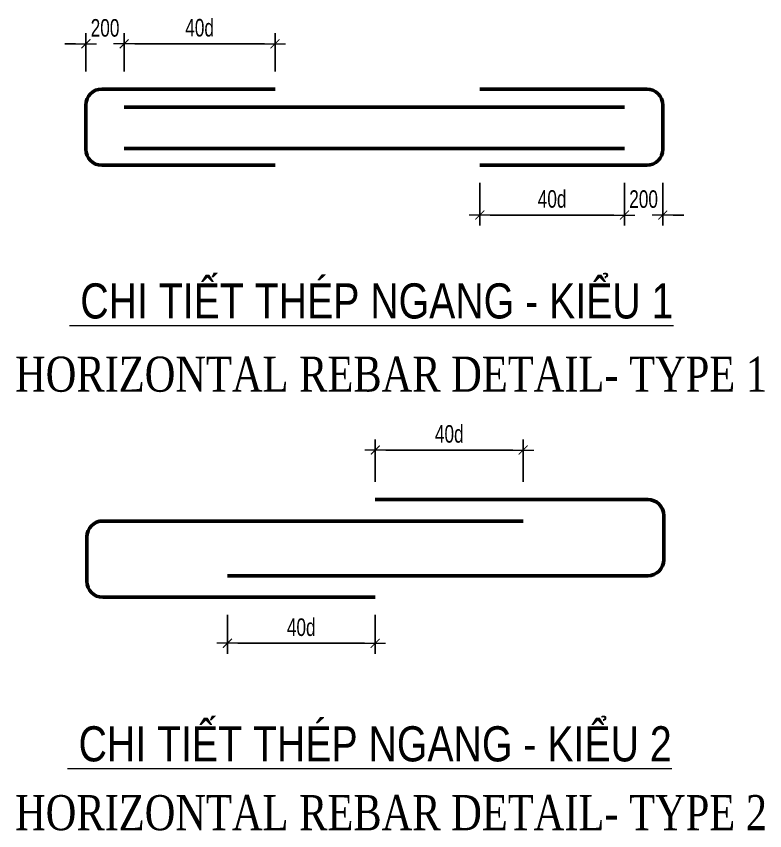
# Model space of a CAD drawing. Header units: millimetres. Extents: x 738475 to 1279438, y -34239 to 156422.
# Drawn here: x 1134321 to 1139648, y 126160 to 131955 of the extents above; entities that cross this region are included whole.
import ezdxf

# ---------------------------------------------------------------- set-up
doc = ezdxf.new("R2010")
doc.units = ezdxf.units.MM
doc.header["$MEASUREMENT"] = 0
doc.layers.get('Defpoints').update_dxf_attribs({"color": 151, "lineweight": 9})
for name, color, linetype, lineweight in [('NDC_S_DIM', 1, 'Continuous', 15), ('NDC_S_ENG TITLE', 3, 'Continuous', 20), ('NDC_S_VN TEXT', 7, 'Continuous', 20)]:
    doc.layers.add(name, color=color, linetype=linetype, lineweight=lineweight)
doc.layers.add('Reinforcement', color=4, linetype='Continuous')
doc.styles.add('ARIAL', font='arial.ttf', dxfattribs={"width": 0.8})
doc.styles.add('NDC_DIM', font='', dxfattribs={"width": 0.75})
doc.styles.add('VNTIMEH', font='vntimeh.shx', dxfattribs={"width": 0.8, "bigfont": 'vns.shx'})
doc.styles.get('NDC_DIM').set_extended_font_data('Dotum')
doc.dimstyles.new('NDC_dim_50', dxfattribs={"dimscale": 50, "dimtxt": 2.5, "dimasz": 1.5, "dimexe": 1.5, "dimexo": 2.5, "dimgap": 1, "dimtad": 1, "dimdec": 0, "dimzin": 0, "dimdsep": 46, "dimtxsty": 'NDC_DIM', "dimblk": 'DIMMARK', "dimcen": 0.09, "dimdle": 1.2, "dimclrd": 1, "dimclre": 1, "dimclrt": 3, "dimadec": 0, "dimazin": 0, "dimtfac": 1, "dimtdec": 0, "dimtix": 1, "dimtofl": 0, "dimtmove": 0, "dimatfit": 3, "dimfxl": 6, "dimfxlon": 1, "dimtolj": 1, "dimtzin": 0, "dimarcsym": 0})

# ---------------------------------------------------------------- blocks, each defined once
blk = doc.blocks.new('DIMMARK')
at = {"layer": 'NDC_S_DIM', "color": 1}
blk.add_line((-1.5, 0), (1, 0), dxfattribs=at)
at = {"layer": 'NDC_S_DIM', "color": 2, "const_width": 0.1}
blk.add_lwpolyline([(-0.424, -0.424), (0.424, 0.424)], dxfattribs=at)
blk = doc.blocks.new('*D1471')
at = {"layer": 'Defpoints', "color": 0, "transparency": 16777216}
for p in [(1136162.4, 131759.4), (1135088.8, 131437.7), (1136162.4, 131437.7)]:
    blk.add_point(p, dxfattribs=at)
at = {"layer": 'NDC_S_DIM', "color": 1, "lineweight": -2, "transparency": 16777216}
for p, q in [((1135088.8, 131562.7), (1135088.8, 131834.4)), ((1136162.4, 131562.7), (1136162.4, 131834.4)), ((1135163.8, 131759.4), (1136087.4, 131759.4))]:
    blk.add_line(p, q, dxfattribs=at)
at = {"layer": 'NDC_S_DIM', "color": 1, "lineweight": -2, "transparency": 16777216, "xscale": 75, "yscale": 75, "zscale": 75, "rotation": 180}
blk.add_blockref('DIMMARK', (1135088.8, 131759.4), dxfattribs=at)
at = {"layer": 'NDC_S_DIM', "color": 1, "lineweight": -2, "transparency": 16777216, "xscale": 75, "yscale": 75, "zscale": 75}
blk.add_blockref('DIMMARK', (1136162.4, 131759.4), dxfattribs=at)
at = {"layer": 'NDC_S_DIM', "color": 3, "transparency": 16777216, "insert": (1135625.6, 131873.3), "char_height": 125, "attachment_point": 5, "style": 'NDC_DIM'}
blk.add_mtext('\\A1;40d', dxfattribs=at)
blk = doc.blocks.new('*D1472')
at = {"layer": 'Defpoints', "color": 0, "transparency": 16777216}
for p in [(1137620, 130894.9), (1138649.9, 130894.9), (1138649.9, 130541.1)]:
    blk.add_point(p, dxfattribs=at)
at = {"layer": 'NDC_S_DIM', "color": 1, "lineweight": -2, "transparency": 16777216}
for p, q in [((1137620, 130769.9), (1137620, 130466.1)), ((1138649.9, 130769.9), (1138649.9, 130466.1)), ((1137695, 130541.1), (1138574.9, 130541.1))]:
    blk.add_line(p, q, dxfattribs=at)
at = {"layer": 'NDC_S_DIM', "color": 1, "lineweight": -2, "transparency": 16777216, "xscale": 75, "yscale": 75, "zscale": 75, "rotation": 180}
blk.add_blockref('DIMMARK', (1137620, 130541.1), dxfattribs=at)
at = {"layer": 'NDC_S_DIM', "color": 1, "lineweight": -2, "transparency": 16777216, "xscale": 75, "yscale": 75, "zscale": 75}
blk.add_blockref('DIMMARK', (1138649.9, 130541.1), dxfattribs=at)
at = {"layer": 'NDC_S_DIM', "color": 3, "transparency": 16777216, "insert": (1138134.9, 130654.9), "char_height": 125, "attachment_point": 5, "style": 'NDC_DIM'}
blk.add_mtext('\\A1;40d', dxfattribs=at)
blk = doc.blocks.new('*D1473')
at = {"layer": 'Defpoints', "color": 0, "transparency": 16777216}
for p in [(1137929.3, 128868.9), (1136876.3, 128517), (1137929.3, 128517)]:
    blk.add_point(p, dxfattribs=at)
at = {"layer": 'NDC_S_DIM', "color": 1, "lineweight": -2, "transparency": 16777216}
for p, q in [((1136876.3, 128642), (1136876.3, 128943.9)), ((1137929.3, 128642), (1137929.3, 128943.9)), ((1136951.3, 128868.9), (1137854.3, 128868.9))]:
    blk.add_line(p, q, dxfattribs=at)
at = {"layer": 'NDC_S_DIM', "color": 1, "lineweight": -2, "transparency": 16777216, "xscale": 75, "yscale": 75, "zscale": 75, "rotation": 180}
blk.add_blockref('DIMMARK', (1136876.3, 128868.9), dxfattribs=at)
at = {"layer": 'NDC_S_DIM', "color": 1, "lineweight": -2, "transparency": 16777216, "xscale": 75, "yscale": 75, "zscale": 75}
blk.add_blockref('DIMMARK', (1137929.3, 128868.9), dxfattribs=at)
at = {"layer": 'NDC_S_DIM', "color": 3, "transparency": 16777216, "insert": (1137402.8, 128982.8), "char_height": 125, "attachment_point": 5, "style": 'NDC_DIM'}
blk.add_mtext('\\A1;40d', dxfattribs=at)
blk = doc.blocks.new('*D1474')
at = {"layer": 'Defpoints', "color": 0, "transparency": 16777216}
for p in [(1135823.3, 127820.8), (1136874.9, 127820.8), (1136874.9, 127493.3)]:
    blk.add_point(p, dxfattribs=at)
at = {"layer": 'NDC_S_DIM', "color": 1, "lineweight": -2, "transparency": 16777216}
for p, q in [((1135823.3, 127695.8), (1135823.3, 127418.3)), ((1136874.9, 127695.8), (1136874.9, 127418.3)), ((1135898.3, 127493.3), (1136799.9, 127493.3))]:
    blk.add_line(p, q, dxfattribs=at)
at = {"layer": 'NDC_S_DIM', "color": 1, "lineweight": -2, "transparency": 16777216, "xscale": 75, "yscale": 75, "zscale": 75, "rotation": 180}
blk.add_blockref('DIMMARK', (1135823.3, 127493.3), dxfattribs=at)
at = {"layer": 'NDC_S_DIM', "color": 1, "lineweight": -2, "transparency": 16777216, "xscale": 75, "yscale": 75, "zscale": 75}
blk.add_blockref('DIMMARK', (1136874.9, 127493.3), dxfattribs=at)
at = {"layer": 'NDC_S_DIM', "color": 3, "transparency": 16777216, "insert": (1136349.1, 127607.2), "char_height": 125, "attachment_point": 5, "style": 'NDC_DIM'}
blk.add_mtext('\\A1;40d', dxfattribs=at)
blk = doc.blocks.new('*D1475')
at = {"layer": 'Defpoints', "color": 0, "transparency": 16777216}
for p in [(1134816.3, 131759.4), (1134816.3, 131436.3), (1135088.8, 131437.7)]:
    blk.add_point(p, dxfattribs=at)
at = {"layer": 'NDC_S_DIM', "color": 1, "lineweight": -2, "transparency": 16777216}
for p, q in [((1134816.3, 131561.3), (1134816.3, 131834.4)), ((1135088.8, 131562.7), (1135088.8, 131834.4)), ((1134741.3, 131759.4), (1134666.3, 131759.4)), ((1135163.8, 131759.4), (1135238.8, 131759.4))]:
    blk.add_line(p, q, dxfattribs=at)
at = {"layer": 'NDC_S_DIM', "color": 1, "lineweight": -2, "transparency": 16777216, "xscale": 75, "yscale": 75, "zscale": 75}
blk.add_blockref('DIMMARK', (1134816.3, 131759.4), dxfattribs=at)
at = {"layer": 'NDC_S_DIM', "color": 1, "lineweight": -2, "transparency": 16777216, "xscale": 75, "yscale": 75, "zscale": 75, "rotation": 180}
blk.add_blockref('DIMMARK', (1135088.8, 131759.4), dxfattribs=at)
at = {"layer": 'NDC_S_DIM', "color": 3, "transparency": 16777216, "insert": (1134952.5, 131872), "char_height": 125, "attachment_point": 5, "style": 'NDC_DIM'}
blk.add_mtext('\\A1;200', dxfattribs=at)
blk = doc.blocks.new('*D1476')
at = {"layer": 'Defpoints', "color": 0, "transparency": 16777216}
for p in [(1138649.9, 130894.9), (1138922.3, 130894.9), (1138649.9, 130541.1)]:
    blk.add_point(p, dxfattribs=at)
at = {"layer": 'NDC_S_DIM', "color": 1, "lineweight": -2, "transparency": 16777216}
for p, q in [((1138649.9, 130769.9), (1138649.9, 130466.1)), ((1138922.3, 130769.9), (1138922.3, 130466.1)), ((1138574.9, 130541.1), (1138499.9, 130541.1)), ((1138997.3, 130541.1), (1139072.3, 130541.1))]:
    blk.add_line(p, q, dxfattribs=at)
at = {"layer": 'NDC_S_DIM', "color": 1, "lineweight": -2, "transparency": 16777216, "xscale": 75, "yscale": 75, "zscale": 75}
blk.add_blockref('DIMMARK', (1138649.9, 130541.1), dxfattribs=at)
at = {"layer": 'NDC_S_DIM', "color": 1, "lineweight": -2, "transparency": 16777216, "xscale": 75, "yscale": 75, "zscale": 75, "rotation": 180}
blk.add_blockref('DIMMARK', (1138922.3, 130541.1), dxfattribs=at)
at = {"layer": 'NDC_S_DIM', "color": 3, "transparency": 16777216, "insert": (1138786.1, 130653.7), "char_height": 125, "attachment_point": 5, "style": 'NDC_DIM'}
blk.add_mtext('\\A1;200', dxfattribs=at)

msp = doc.modelspace()

# ---------------------------------------------------------------- linework, layer by layer
at = {"layer": 'Reinforcement', "lineweight": 50}
for p, q in [((1135088.76, 131308.75), (1138649.851, 131308.75)), ((1135088.76, 131013.344), (1138649.851, 131013.344))]:
    msp.add_line(p, q, dxfattribs=at)
for points in [[(1136162.368, 131437.662), (1134930.02, 131437.662, 0.41421356), (1134816.27, 131323.912), (1134816.27, 131008.614, 0.41421356), (1134930.02, 130894.864), (1136162.368, 130894.864)], [(1137620.009, 131437.662), (1138808.591, 131437.662, -0.41421356), (1138922.341, 131323.912), (1138922.341, 131008.614, -0.41421356), (1138808.591, 130894.864), (1137620.009, 130894.864)], [(1135823.271, 127974.225), (1138815.592, 127974.225, 0.41421356), (1138929.342, 128087.975), (1138929.342, 128403.274, 0.41421356), (1138815.592, 128517.024)], [(1138929.342, 128403.274, 0.41421356), (1138815.592, 128517.024), (1136876.306, 128517.024)], [(1137929.342, 128363.644), (1134937.021, 128363.644, 0.41421356), (1134823.271, 128249.894), (1134823.271, 127934.595, 0.41421356), (1134937.021, 127820.845), (1136874.922, 127820.845)]]:
    msp.add_lwpolyline(points, format="xyb", dxfattribs=at)

# ---------------------------------------------------------------- texts
at = {"layer": 'NDC_S_ENG TITLE', "style": 'VNTIMEH', "width": 0.8}
for s, p in [('horizontal rebar detail- type 1', (1134311.969, 129283.766)), ('horizontal rebar detail- type 2', (1134311.969, 126163.424))]:
    msp.add_text(s, height=250, dxfattribs=at).set_placement(p)
at = {"layer": 'NDC_S_VN TEXT', "style": 'ARIAL', "width": 0.8}
for s, p in [('%%u CHI TIẾT THÉP NGANG - KIỂU 1', (1134698.722, 129804.906)), ('%%u CHI TIẾT THÉP NGANG - KIỂU 2', (1134686.351, 126652.989))]:
    msp.add_text(s, height=250, dxfattribs=at).set_placement(p)

# ---------------------------------------------------------------- dimensions: what is measured, and where the dimension line sits
at = {"layer": 'NDC_S_DIM'}
for base, p1, p2, text, picture, middle in [((1134816.27, 131759.436), (1135088.76, 131437.662), (1134816.27, 131436.292), '200', '*D1475', (1134952.515, 131872.021)), ((1136162.368, 131759.436), (1135088.76, 131437.662), (1136162.368, 131437.662), '40d', '*D1471', (1135625.564, 131873.293)), ((1138649.851, 130541.081), (1137620.009, 130894.864), (1138649.851, 130894.864), '40d', '*D1472', (1138134.93, 130654.938)), ((1138649.851, 130541.081), (1138922.341, 130894.898), (1138649.851, 130894.864), '200', '*D1476', (1138786.096, 130653.666)), ((1137929.342, 128868.9), (1136876.306, 128517.024), (1137929.342, 128517.024), '40d', '*D1473', (1137402.824, 128982.757)), ((1136874.922, 127493.304), (1135823.271, 127820.845), (1136874.922, 127820.845), '40d', '*D1474', (1136349.096, 127607.161))]:
    dim = msp.add_linear_dim(base=base, p1=p1, p2=p2, text=text, dimstyle='NDC_dim_50', override={"dimtmove": 1}, dxfattribs=at)
    dim.commit()
    dim.dimension.update_dxf_attribs({"geometry": picture, "text_midpoint": middle})

doc.saveas('drawing.dxf')
